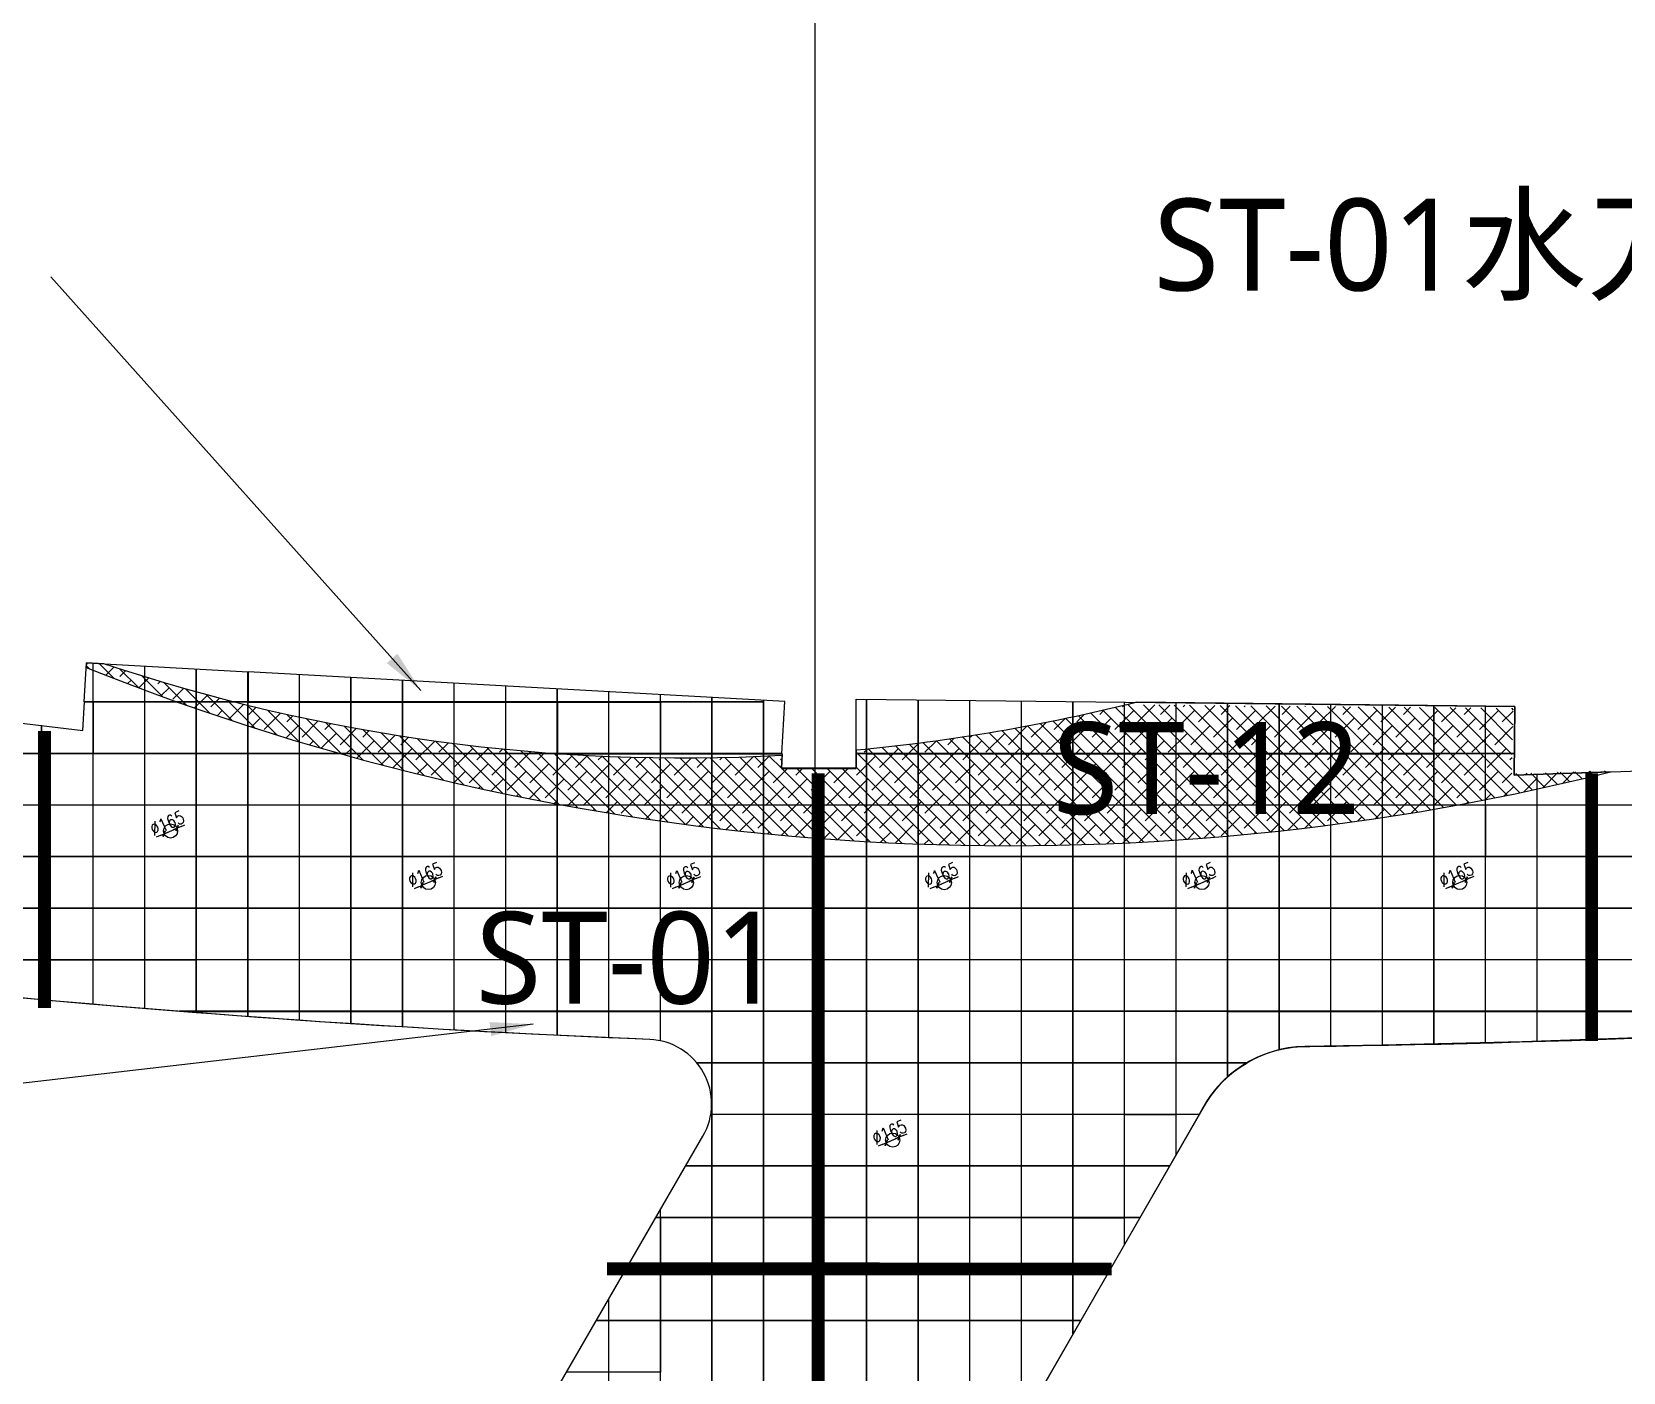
# Model space of a CAD drawing. Header units: millimetres. Extents: x -1989 to 265952, y -5690 to 142265.
# Drawn here: x 99936 to 118452, y 24730 to 40329 of the extents above; entities that cross this region are included whole.
import ezdxf
from ezdxf.enums import TextEntityAlignment as Align
from ezdxf.lldxf.tags import DXFTag

# ---------------------------------------------------------------- set-up
doc = ezdxf.new("R2010")
doc.units = ezdxf.units.MM
for name, color, linetype in [('d地面疏散指示开孔165mm', 91, 'Continuous'), ('F-地材填充', 8, 'Continuous'), ('F-地材造型线', 150, 'Continuous'), ('ST-01水刀', 111, 'Continuous'), ('ST-12整砖', 7, 'Continuous'), ('ST-12算量', 21, 'Continuous'), ('现场实际间隔柱定位', 6, 'Continuous')]:
    doc.layers.add(name, color=color, linetype=linetype)
doc.layers.add('灯柱定位线', color=141, linetype='Continuous', lineweight=25)
doc.styles.get("Standard").update_dxf_attribs({"font": 'arial.ttf'})
doc.styles.add('YQ_DIM', font='romancs.shx', dxfattribs={"width": 0.8, "bigfont": '@by-01-hztxt.shx'})
doc.styles.add('黑体', font='Microsoft YaHei.ttf')
tags = doc.linetypes.add('EXP JT_LINE', pattern='A,0.5,-0.2,["EXP JT",Standard,S=0.12,R=0,X=-0.1,Y=-0.05],-0.5', length=1.199999999999999).pattern_tags.tags
tags[6] = DXFTag(74, 10)
doc.dimstyles.new('yq100', dxfattribs={"dimscale": 50, "dimtxt": 3, "dimasz": 1, "dimexe": 1.5, "dimexo": 3, "dimgap": 0.5, "dimtad": 1, "dimdec": 0, "dimrnd": 5, "dimdsep": 46, "dimtxsty": 'YQ_DIM', "dimblk": 'YQTICK', "dimcen": 0, "dimclrd": 256, "dimclre": 256, "dimclrt": 7, "dimadec": 1, "dimazin": 2, "dimtfac": 1, "dimtdec": 0, "dimtix": 1, "dimtmove": 2, "dimatfit": 2, "dimfxl": 1, "dimtolj": 1, "dimtzin": 0, "dimarcsym": 0})
doc.dimstyles.new('yq50', dxfattribs={"dimscale": 50, "dimtxt": 3, "dimasz": 1, "dimexe": 1.5, "dimexo": 3, "dimgap": 0.5, "dimtad": 1, "dimdec": 0, "dimdsep": 46, "dimtxsty": 'YQ_DIM', "dimblk": 'YQTICK', "dimcen": 0, "dimclrd": 256, "dimclre": 256, "dimclrt": 7, "dimadec": 1, "dimazin": 2, "dimtfac": 1, "dimtdec": 4, "dimtix": 1, "dimtmove": 2, "dimatfit": 2, "dimfxl": 1, "dimtolj": 1, "dimtzin": 0, "dimarcsym": 0})

# ---------------------------------------------------------------- blocks, each defined once
blk = doc.blocks.new('AWERAWE')
at = {"layer": 'F-地材填充', "color": 8, "linetype": 'Continuous'}
for p, q in [((5132.727957886134, 413130.6658891056), (5132.727957886134, 417101.5292427386)), ((5134.727957886134, 413128.6658891056), (5134.727957886134, 417099.5292427387)), ((5732.727957886134, 413080.3940653283), (5732.727957886134, 417068.2041562789)), ((5734.727957886135, 413078.3940653283), (5734.727957886135, 417066.2041562789)), ((6332.727957886135, 413032.65699056), (6332.727957886135, 417034.8790698192)), ((6334.727957886134, 413030.65699056), (6334.727957886134, 417032.8790698192)), ((6932.727957886135, 412987.452127494), (6932.727957886135, 417001.5539833594)), ((6934.727957886135, 412985.452127494), (6934.727957886135, 416999.5539833595)), ((7532.727957886135, 412944.7770765362), (7532.727957886135, 416968.2288968997)), ((7534.727957886135, 412942.7770765363), (7534.727957886135, 416966.2288968997)), ((8132.727957886135, 412904.629575163), (8132.727957886135, 416934.90381044)), ((8134.727957886134, 412902.6295751631), (8134.727957886134, 416932.9038104399)), ((8732.727957886134, 412867.0074973175), (8732.727957886134, 416901.5787239803)), ((8734.727957886134, 412865.0074973175), (8734.727957886134, 416899.5787239803)), ((9332.727957886134, 412831.9088528431), (9332.727957886134, 416868.2536375206)), ((9334.727957886134, 412829.908852843), (9334.727957886134, 416866.2536375205)), ((9932.727957886136, 412799.3317869542), (9932.727957886136, 416834.9285510608)), ((9934.727957886134, 412797.3317869542), (9934.727957886134, 416832.9285510607)), ((10532.72795788613, 412769.2745797445), (10532.72795788613, 416801.6034646011)), ((10534.72795788613, 412767.2745797446), (10534.72795788613, 416799.6034646011)), ((12932.72795788613, 416647.8774516658), (5029.065302626557, 416647.8774516658)), ((12932.72795788613, 416645.8774516659), (5031.065302626558, 416645.8774516658)), ((11132.72795788613, 412741.7356457306), (11132.72795788613, 416768.2783781414)), ((11134.72795788613, 412739.7356457306), (11134.72795788613, 416766.2783781413)), ((11732.72795788613, 412705.9663475476), (11732.72795788613, 416734.9532916816)), ((11734.72795788613, 412703.9663475476), (11734.72795788613, 416732.9532916816)), ((12332.72795788613, 403132.6006485844), (12332.72795788613, 416701.6282052219)), ((12334.72795788613, 403130.6006485844), (12334.72795788613, 416699.6282052219)), ((12932.72795788613, 403099.3842111194), (12932.72795788613, 416668.3031187622)), ((12934.72795788613, 403097.3842111194), (12934.72795788613, 416666.3031187622)), ((14132.72795788613, 401253.8928543341), (14132.72795788613, 416680.7898294044)), ((14134.72795788613, 401251.8928543342), (14134.72795788613, 416678.7898294044)), ((14732.72795788613, 401253.8928543341), (14732.72795788613, 416674.0962740552)), ((14734.72795788613, 401251.8928543342), (14734.72795788613, 416672.0962740552)), ((15332.72795788613, 401253.8928543341), (15332.72795788613, 416667.4027187061)), ((15334.72795788613, 401251.8928543342), (15334.72795788613, 416665.4027187061)), ((15932.72795788613, 408250.1973175272), (15932.72795788613, 416660.709163357)), ((15934.72795788613, 408248.1973175272), (15934.72795788613, 416658.7091633569)), ((16532.72795788613, 409293.677005203), (16532.72795788613, 416654.0156080078)), ((16534.72795788613, 409291.677005203), (16534.72795788613, 416652.0156080077)), ((17132.72795788613, 410337.1566928788), (17132.72795788613, 416647.3220526586)), ((17134.72795788613, 410335.1566928788), (17134.72795788613, 416645.3220526586)), ((17732.72795788613, 411380.6363805545), (17732.72795788613, 416640.6284973095)), ((17734.72795788613, 411378.6363805544), (17734.72795788613, 416638.6284973095)), ((18332.72795788613, 412287.8468846709), (18332.72795788613, 416633.9349419604)), ((18334.72795788613, 412285.8468846708), (18334.72795788613, 416631.9349419604)), ((18932.72795788613, 412603.1627078944), (18932.72795788613, 416627.2413866112)), ((18934.72795788613, 412601.1627078944), (18934.72795788613, 416625.2413866112)), ((19532.72795788613, 412644.3988387872), (19532.72795788613, 416620.5478312621)), ((19534.72795788613, 412642.3988387871), (19534.72795788613, 416618.5478312621)), ((20132.72795788613, 412654.2262671109), (20132.72795788613, 416613.8542759129)), ((20134.72795788613, 412652.2262671109), (20134.72795788613, 416611.8542759128)), ((20732.72795788613, 412666.5781525194), (20732.72795788613, 416607.1607205637)), ((20734.72795788613, 412664.5781525194), (20734.72795788613, 416605.1607205637)), ((21332.72795788613, 412681.4551508868), (21332.72795788613, 416600.4671652146)), ((21334.72795788613, 412679.4551508868), (21334.72795788613, 416598.4671652146)), ((4532.727957886134, 413183.4751375905), (4532.727957886134, 416375.988243718)), ((4534.727957886135, 413181.4751375905), (4534.727957886135, 416373.988243718)), ((13147.38438598331, 416047.8774516658), (-17078.71511438235, 416047.8774516658)), ((13149.38438598331, 416045.8774516658), (-17076.71511438235, 416045.8774516658)), ((21668.01512449036, 416047.8774516658), (14009.96543348326, 416047.8774516658)), ((21670.01512449036, 416045.8774516658), (14011.96543348325, 416045.8774516658)), ((13532.72795788613, 403889.4989146572), (13532.72795788613, 415877.1398608613)), ((13534.72795788613, 403887.4989146572), (13534.72795788613, 415875.1398608614)), ((21932.72795788614, 412698.8580524704), (21932.72795788614, 415806.1609985256)), ((21934.72795788613, 412696.8580524704), (21934.72795788613, 415804.1609985255)), ((22532.72795788614, 412718.7877821206), (22532.72795788614, 415825.382966489)), ((22534.72795788614, 412716.7877821206), (22534.72795788614, 415823.3829664889)), ((47766.62436168374, 415447.8774516658), (-17049.7851224067, 415447.8774516658)), ((47768.62436168373, 415445.8774516657), (-17047.7851224067, 415445.8774516657)), ((47586.14256898344, 414847.8774516658), (-7861.44245661205, 414847.8774516658)), ((47588.14256898344, 414845.8774516658), (-7859.44245661205, 414845.8774516658)), ((47472.54161439597, 414247.8774516658), (-4242.650197057916, 414247.8774516658)), ((47474.54161439597, 414245.8774516658), (-4240.650197057916, 414245.8774516658)), ((34509.67732212071, 413647.8774516658), (138.3889371379882, 413647.8774516658)), ((34511.67732212071, 413645.8774516658), (140.3889371379882, 413645.8774516658)), ((28409.80677133241, 413047.8774516658), (6137.933688461584, 413047.8774516658)), ((28411.80677133241, 413045.8774516658), (6139.933688461584, 413045.8774516658)), ((18550.48211318001, 412447.8774516658), (12156.76981846435, 412447.8774516658)), ((18552.48211318001, 412445.8774516658), (12158.76981846435, 412445.8774516658)), ((18001.39120641687, 411847.8774516658), (12316.38429808541, 411847.8774516658)), ((18003.39120641687, 411845.8774516658), (12318.38429808542, 411845.8774516658)), ((17656.39167815402, 411247.8774516659), (12024.53337496299, 411247.8774516659)), ((17658.39167815402, 411245.8774516658), (12026.53337496299, 411245.8774516658)), ((11732.72795788613, 403165.8170860494), (11732.72795788613, 410742.4556433576)), ((11734.72795788613, 403163.8170860494), (11734.72795788613, 410740.4556433576)), ((17311.39214989116, 410647.8774516658), (11678.1232134542, 410647.8774516658)), ((17313.39214989116, 410645.8774516658), (11680.1232134542, 410645.8774516658)), ((16966.39262162831, 410047.8774516658), (11331.71305194541, 410047.8774516658)), ((16968.39262162831, 410045.8774516658), (11333.71305194541, 410045.8774516658)), ((11132.72795788613, 403199.0335235144), (11132.72795788613, 409703.2251588013)), ((11134.72795788613, 403197.0335235143), (11134.72795788613, 409701.2251588013)), ((16621.39309336546, 409447.8774516658), (10985.30289043662, 409447.8774516658)), ((16623.39309336546, 409445.8774516659), (10987.30289043662, 409445.8774516659))]:
    blk.add_line(p, q, dxfattribs=at)
blk = doc.blocks.new('YQTICK')
blk.add_line((-1, 1e-16), (1, 1e-16))
at = {"const_width": 0.4}
blk.add_lwpolyline([(0.5303300858899105, 0.5303300858899106), (-0.5303300858899106, -0.5303300858899105)], dxfattribs=at)
blk = doc.blocks.new('*D300')
at = {"layer": 'DEFPOINTS', "color": 0, "transparency": 16777216}
for p in [(101474.9264775038, 30996.55654911943), (101626.3479545135, 31062.10451857811)]:
    blk.add_point(p, dxfattribs=at)
at = {"layer": 'd地面疏散指示开孔165mm', "lineweight": -2, "transparency": 16777216}
for p, q in [((101429.0411814402, 30976.69352807134), (101383.1558853766, 30956.83050702325)), ((101474.9264775038, 30996.55654911943), (101626.3479545135, 31062.10451857811)), ((101672.2332505771, 31081.9675396262), (101718.1185466407, 31101.83056067429))]:
    blk.add_line(p, q, dxfattribs=at)
at = {"layer": 'd地面疏散指示开孔165mm', "lineweight": -2, "transparency": 16777216, "xscale": 50, "yscale": 50, "zscale": 50}
for p, rotation in [((101626.3479545135, 31062.10451857811), 203.4070254986534), ((101474.9264775038, 30996.55654911943), 23.40702549865337)]:
    blk.add_blockref('YQTICK', p, dxfattribs=dict(at, rotation=rotation))
at = {"layer": 'd地面疏散指示开孔165mm', "color": 7, "transparency": 16777216, "insert": (101510.9111739125, 31121.10112597594), "char_height": 150, "attachment_point": 5, "rotation": 23.407025498653404, "style": 'YQ_DIM'}
blk.add_mtext('\\A1;∅165', dxfattribs=at)
blk = doc.blocks.new('*D301')
at = {"layer": 'DEFPOINTS', "color": 0, "transparency": 16777216}
for p in [(104474.9264775035, 30396.55654911936), (104626.3479545135, 30462.10451857807)]:
    blk.add_point(p, dxfattribs=at)
at = {"layer": 'd地面疏散指示开孔165mm', "lineweight": -2, "transparency": 16777216}
for p, q in [((104429.0411814399, 30376.69352807129), (104383.1558853763, 30356.83050702322)), ((104474.9264775035, 30396.55654911936), (104626.3479545135, 30462.10451857807)), ((104672.2332505771, 30481.96753962614), (104718.1185466407, 30501.83056067421))]:
    blk.add_line(p, q, dxfattribs=at)
at = {"layer": 'd地面疏散指示开孔165mm', "lineweight": -2, "transparency": 16777216, "xscale": 50, "yscale": 50, "zscale": 50}
for p, rotation in [((104474.9264775035, 30396.55654911936), 23.4070254986282), ((104626.3479545135, 30462.10451857807), 203.4070254986282)]:
    blk.add_blockref('YQTICK', p, dxfattribs=dict(at, rotation=rotation))
at = {"layer": 'd地面疏散指示开孔165mm', "color": 7, "transparency": 16777216, "insert": (104510.9111739124, 30521.10112597592), "char_height": 150, "attachment_point": 5, "rotation": 23.40702549862817, "style": 'YQ_DIM'}
blk.add_mtext('\\A1;∅165', dxfattribs=at)
blk = doc.blocks.new('*D302')
at = {"layer": 'DEFPOINTS', "color": 0, "transparency": 16777216}
for p in [(107476.9264775038, 30394.97787871077), (107628.3479545135, 30460.52584816938)]:
    blk.add_point(p, dxfattribs=at)
at = {"layer": 'd地面疏散指示开孔165mm', "lineweight": -2, "transparency": 16777216}
for p, q in [((107431.0411814402, 30375.11485766269), (107385.1558853766, 30355.25183661461)), ((107476.9264775038, 30394.97787871077), (107628.3479545135, 30460.52584816938)), ((107674.2332505771, 30480.38886921747), (107720.1185466407, 30500.25189026555))]:
    blk.add_line(p, q, dxfattribs=at)
at = {"layer": 'd地面疏散指示开孔165mm', "lineweight": -2, "transparency": 16777216, "xscale": 50, "yscale": 50, "zscale": 50}
for p, rotation in [((107476.9264775038, 30394.97787871077), 23.40702549863395), ((107628.3479545135, 30460.52584816938), 203.4070254986339)]:
    blk.add_blockref('YQTICK', p, dxfattribs=dict(at, rotation=rotation))
at = {"layer": 'd地面疏散指示开孔165mm', "color": 7, "transparency": 16777216, "insert": (107512.9111739125, 30519.52245556726), "char_height": 150, "attachment_point": 5, "rotation": 23.40702549863397, "style": 'YQ_DIM'}
blk.add_mtext('\\A1;∅165', dxfattribs=at)
blk = doc.blocks.new('*D303')
at = {"layer": 'DEFPOINTS', "color": 0, "transparency": 16777216}
for p in [(110476.9264775039, 30395.50410218047), (110628.3479545136, 30461.05207163892)]:
    blk.add_point(p, dxfattribs=at)
at = {"layer": 'd地面疏散指示开孔165mm', "lineweight": -2, "transparency": 16777216}
for p, q in [((110431.0411814403, 30375.64108113242), (110385.1558853767, 30355.77806008438)), ((110476.9264775039, 30395.50410218047), (110628.3479545136, 30461.05207163892)), ((110674.2332505772, 30480.91509268697), (110720.1185466408, 30500.77811373502))]:
    blk.add_line(p, q, dxfattribs=at)
at = {"layer": 'd地面疏散指示开孔165mm', "lineweight": -2, "transparency": 16777216, "xscale": 50, "yscale": 50, "zscale": 50}
for p, rotation in [((110476.9264775039, 30395.50410218047), 23.40702549859838), ((110628.3479545136, 30461.05207163892), 203.4070254985983)]:
    blk.add_blockref('YQTICK', p, dxfattribs=dict(at, rotation=rotation))
at = {"layer": 'd地面疏散指示开孔165mm', "color": 7, "transparency": 16777216, "insert": (110512.9111739127, 30520.04867903692), "char_height": 150, "attachment_point": 5, "rotation": 23.407025498598344, "style": 'YQ_DIM'}
blk.add_mtext('\\A1;∅165', dxfattribs=at)
blk = doc.blocks.new('*D304')
at = {"layer": 'DEFPOINTS', "color": 0, "transparency": 16777216}
for p in [(113474.9264775039, 30396.02997483433), (113626.3479545136, 30461.57794429282)]:
    blk.add_point(p, dxfattribs=at)
at = {"layer": 'd地面疏散指示开孔165mm', "lineweight": -2, "transparency": 16777216}
for p, q in [((113429.0411814403, 30376.16695378626), (113383.1558853767, 30356.30393273821)), ((113474.9264775039, 30396.02997483433), (113626.3479545136, 30461.57794429282)), ((113672.2332505772, 30481.44096534088), (113718.1185466408, 30501.30398638895))]:
    blk.add_line(p, q, dxfattribs=at)
at = {"layer": 'd地面疏散指示开孔165mm', "lineweight": -2, "transparency": 16777216, "xscale": 50, "yscale": 50, "zscale": 50}
for p, rotation in [((113474.9264775039, 30396.02997483433), 23.40702549861149), ((113626.3479545136, 30461.57794429282), 203.4070254986115)]:
    blk.add_blockref('YQTICK', p, dxfattribs=dict(at, rotation=rotation))
at = {"layer": 'd地面疏散指示开孔165mm', "color": 7, "transparency": 16777216, "insert": (113510.9111739126, 30520.57455169077), "char_height": 150, "attachment_point": 5, "rotation": 23.407025498611475, "style": 'YQ_DIM'}
blk.add_mtext('\\A1;∅165', dxfattribs=at)
blk = doc.blocks.new('*D305')
at = {"layer": 'DEFPOINTS', "color": 0, "transparency": 16777216}
for p in [(116474.9264775034, 30396.55619830386), (116626.3479545136, 30462.10416776224)]:
    blk.add_point(p, dxfattribs=at)
at = {"layer": 'd地面疏散指示开孔165mm', "lineweight": -2, "transparency": 16777216}
for p, q in [((116429.0411814397, 30376.69317725589), (116383.1558853761, 30356.83015620792)), ((116474.9264775034, 30396.55619830386), (116626.3479545136, 30462.10416776224)), ((116672.2332505773, 30481.96718881021), (116718.1185466409, 30501.83020985818))]:
    blk.add_line(p, q, dxfattribs=at)
at = {"layer": 'd地面疏散指示开孔165mm', "lineweight": -2, "transparency": 16777216, "xscale": 50, "yscale": 50, "zscale": 50}
for p, rotation in [((116474.9264775034, 30396.55619830386), 23.40702549849838), ((116626.3479545136, 30462.10416776224), 203.4070254984984)]:
    blk.add_blockref('YQTICK', p, dxfattribs=dict(at, rotation=rotation))
at = {"layer": 'd地面疏散指示开孔165mm', "color": 7, "transparency": 16777216, "insert": (116510.9111739126, 30521.10077516033), "char_height": 150, "attachment_point": 5, "rotation": 23.4070254984984, "style": 'YQ_DIM'}
blk.add_mtext('\\A1;∅165', dxfattribs=at)
blk = doc.blocks.new('*D278')
at = {"layer": 'DEFPOINTS', "color": 0, "transparency": 16777216}
for p in [(110028.3479545135, 27464.10451857803), (109876.9264775037, 27398.55654911947)]:
    blk.add_point(p, dxfattribs=at)
at = {"layer": 'd地面疏散指示开孔165mm', "lineweight": -2, "transparency": 16777216}
for p, q in [((109876.9264775037, 27398.55654911947), (110028.3479545135, 27464.10451857803)), ((110074.2332505772, 27483.96753962609), (110120.1185466408, 27503.83056067414)), ((109831.0411814401, 27378.69352807142), (109785.1558853765, 27358.83050702337))]:
    blk.add_line(p, q, dxfattribs=at)
at = {"layer": 'd地面疏散指示开孔165mm', "lineweight": -2, "transparency": 16777216, "xscale": 50, "yscale": 50, "zscale": 50}
for p, rotation in [((109876.9264775037, 27398.55654911947), 23.40702549860142), ((110028.3479545135, 27464.10451857803), 203.4070254986014)]:
    blk.add_blockref('YQTICK', p, dxfattribs=dict(at, rotation=rotation))
at = {"layer": 'd地面疏散指示开孔165mm', "color": 7, "transparency": 16777216, "insert": (109912.9111739125, 27523.10112597597), "char_height": 150, "attachment_point": 5, "rotation": 23.407025498601396, "style": 'YQ_DIM'}
blk.add_mtext('\\A1;∅165', dxfattribs=at)

msp = doc.modelspace()

# ---------------------------------------------------------------- hatches: boundary and pattern name
at = {"layer": 'F-地材填充'}
h = msp.add_hatch(dxfattribs=at)
h.set_pattern_fill('橡胶', color=256, scale=200, angle=90)
h.set_pattern_definition([(135, (172774.3431135126, 19437.04866558712), (-88.38834764831844, -88.38834764831842), []), (224.9999999999999, (172774.3431135126, 19437.04866558712), (-88.38834764831847, -265.1650429449553), [312.4999999999999, -187.4999999999999])])
edge = h.paths.add_edge_path()
edge.add_line((100572.8384750006, 32986.35894968317), (100569.8846597748, 32931.69748590639))
edge.add_arc((111316.5173820879, 59734.37301869187), 28876.86843451113, 248.1514985202846, 284.1420700044139)
edge.add_line((118371.9184523552, 31732.67938559645), (117156.9782105248, 31695.07958166811))
edge.add_arc((117156.9163444193, 31697.07862458562), 2.000000000265421, 180.0061423694548, 271.7726161379774, ccw=False)
edge.add_line((117154.9163444304, 31697.07841017647), (117172.8279889127, 32457.3358227356))
edge.add_line((117172.8279889127, 32457.3358227356), (112678.4443638245, 32498.53290515804))
edge.add_arc((107532.4100144032, 53476.57691489512), 21599.99999999743, 275.303341566422, 283.78282450608725, ccw=False)
edge.add_line((109528.8690549452, 31969.03983369199), (109528.8946825529, 31783.95117095116))
edge.add_arc((109520.8769564807, 31770.88992655443), 15.32579644125844, -121.50267333824252, 58.4560580981306, ccw=False)
edge.add_line((109512.8686401403, 31757.82291060014), (109133.5980361995, 31757.63380827694))
edge.add_line((109133.5980361994, 31757.63380827694), (109027.04381342, 31757.58068090331))
edge.add_line((109027.04381342, 31757.58068090331), (108792.4617362429, 31757.46371951662))
edge.add_arc((108757.0510221309, 35200.61607099385), 3443.334435421164, 268.33640419758126, 270.58923124358796, ccw=False)
edge.add_line((108657.0870819427, 31758.73297524246), (108665.1021302148, 31906.38120646935))
edge.add_arc((107516.0974508895, 53079.06742553812), 21203.84053619193, 251.46487797532632, 273.10629482329944, ccw=False)
edge.add_line((100775.6952135873, 32975.09191909592), (100572.8384750006, 32986.35894968317))

# ---------------------------------------------------------------- linework, layer by layer
at = {"color": 11}
msp.add_lwpolyline([(87411.22464946358, 25019.53382456143, 0.2404197129932057), (88517.2547155782, 24302.28284668588, 0.0121159270092298), (104271.8326290227, 23051.90963665993, 0.282733468284349), (105607.2344188434, 23774.71953270098), (107745.2148964535, 27477.8103455654, 0.563940622258), (107126.034450667, 28602.19647361702, -0.0383659333457319), (85294.70513755622, 31171.65108300347, 0.6438808951479384), (84500.70666847427, 30060.69884390649)], format="xyb", close=True, dxfattribs=at)
at = {"layer": 'd地面疏散指示开孔165mm'}
for centre in [(101550.6372160086, 31029.33053384876), (104550.6372160086, 30429.33053384876), (107552.6372160086, 30427.75186344006), (110552.6372160086, 30428.27808690965), (113550.6372160086, 30428.80395956352), (116550.6372160086, 30429.3301830331), (109952.6372160086, 27431.33053384875)]:
    msp.add_circle(centre, 82.5, dxfattribs=at)
at = {"layer": 'F-地材造型线'}
msp.add_lwpolyline([(118303.2785246693, 31715.47403289954), (117184.1306401435, 31678.04407598957), (117193.0496669228, 32477.08394610702), (112791.3895316509, 32526.21606840828, -0.0382655748871995), (109528.8690549452, 31969.03983369193), (109528.8981575818, 31758.85368729432), (108657.0870819427, 31758.73297524246), (108665.1021302148, 31906.38120646935, -0.0947101641683532), (100775.6952135873, 32975.09191909592), (100572.8384750006, 32986.35894968317), (100569.8849249872, 32931.70239375779, 0.1577146122437769), (118303.2785246693, 31715.47403289954)], format="xyb", dxfattribs=at)
at = {"layer": 'F-地材造型线', "color": 1, "linetype": 'EXP JT_LINE', "ltscale": 1500, "const_width": 150}
for points in [[(100084.8960903053, 32191.0038926327), (100084.8960903053, 28970.57136037693)], [(109084.8960903067, 19720.69537843231), (109084.8960903069, 31698.53691328821)], [(118084.8960903067, 28584.47891977386), (118084.8960903069, 31698.53691328751)]]:
    msp.add_lwpolyline(points, dxfattribs=at)
at = {"layer": 'F-地材造型线', "color": 1, "linetype": 'EXP JT_LINE', "ltscale": 1500, "const_width": 150, "elevation": -6.6816738805e-06}
msp.add_lwpolyline([(106630.093097201, 25932.48901224349), (112498.6841823081, 25931.18692773025)], dxfattribs=at)
at = {"layer": 'ST-01水刀', "color": 241}
msp.add_line((109051.6372160087, -5689.841053661744), (109051.6372160087, 53902.78417648016), dxfattribs=at)
at = {"layer": 'ST-01水刀', "color": 111}
for points in [[(91049.63721600876, 33128.33053384864), (91049.63721600853, 33389.44533417278), (91602.5843701839, 33302.29895580022), (91700.854517126, 34095.58423361738), (99756.4470437288, 33097.67807875489), (99658.24953899047, 32303.83743156572), (100529.5805610647, 32198.85779035193), (100548.0831300578, 32530.33053384864), (100649.6372160085, 32529.74292925038), (100649.6372160085, 31928.33053384864), (99451.63721600875, 31928.33053384864), (99451.63721600875, 32526.33053384864), (98849.63721600876, 32528.33053384864), (98851.63721600876, 33130.33053385237), (94049.63721600876, 33130.33053385237), (94051.63721600876, 33726.33053384864), (93455.63721599922, 33728.33053384864), (92250.63721600854, 33728.33053384864), (92248.63721600852, 33128.33053384864), (91049.63721600876, 33128.33053384864)], [(102452.6418366402, 32881.95126709327), (102451.6372160087, 32528.33053384864), (107249.6372160089, 32525.53239927176), (107251.6372160087, 31928.33053384864), (108664.2936441058, 31930.33053384864), (108699.2267995037, 32535.0046271508), (102452.6418366402, 32881.95126709327)]]:
    msp.add_lwpolyline(points, dxfattribs=at)
at = {"layer": 'ST-01水刀'}
msp.add_lwpolyline([(99451.63721600865, 29119.27770777556), (99451.63721600865, 29528.33053384864), (101849.6372160086, 29528.33053384864), (101849.6372160086, 28928.33053384864), (107849.6372160086, 28928.33053384864), (107849.6372160086, 26528.33053384864), (107249.6372160086, 26530.33053384864), (107249.6372160086, 24730.33053384864), (106158.9566875886, 24730.33053384864), (107745.2148964535, 27477.8103455654, 0.563940622258), (107126.034450667, 28602.19647361702, -0.0134074241800447)], format="xyb", close=True, dxfattribs=at)
msp.add_lwpolyline([(119061.3108055077, 28638.40035465782), (117276.3463254697, 28573.90587623187), (115648.47526724, 28534.58403649475), (114747.9635964631, 28521.59370336621, 0.283758932875196), (113520.3004645393, 27728.33053384864), (111451.6372160086, 24130.65039971008), (111451.6372160086, 25328.33053384864), (112049.6372160086, 25330.33053384864), (112051.6372160086, 26528.33053384864), (112649.6372160086, 26528.33053384864), (112649.6372160086, 27730.33053384864), (113249.6372160086, 27728.33053384864), (113249.6372160086, 28328.33053384864), (113851.6372160086, 28330.33053384864), (113851.6372160086, 28928.33053384864), (115651.6372160086, 28928.33053384864), (123451.6372160086, 28928.33053384864)], format="xyb", dxfattribs=at)
at = {"layer": 'ST-12整砖', "color": 122}
msp.add_lwpolyline([(109651.6372160085, 31330.33053384864), (109651.6372160085, 31928.33053384864), (116249.6372160085, 31928.33053384864), (116249.6372160085, 31330.33053384864)], close=True, dxfattribs=at)
at = {"layer": 'ST-12算量', "color": 21}
msp.add_lwpolyline([(100545.974560749, 32530.33053384864), (100572.8384750006, 32986.35894968317), (102452.6418366401, 32881.95126709327), (102449.6372160087, 32528.33053384864), (103049.6372160087, 32528.33053384864), (106051.6372160087, 32526.33053384864), (106051.6372160087, 31928.33053384864), (108666.2012857052, 31926.62916487237), (108657.0145146777, 31757.39618624616), (109528.8982991979, 31757.8309029036), (109528.7868680039, 32562.61342092729), (117193.0449771704, 32477.11152782079), (117184.130640143, 31678.04407598954), (118649.6372160085, 31727.05801663528), (118649.6372160087, 31328.33053384864), (116851.6372160087, 31326.33053384864), (116851.6372160087, 30728.33053384864), (105449.6372160087, 30726.33053384864), (105449.6372160087, 31326.33053384864), (103051.6372160088, 31328.33053384864), (103051.6372160088, 31926.33053384864), (101251.6372160088, 31928.33053384864), (101251.6372160088, 32526.33053384864), (100545.974560749, 32530.33053384864)], dxfattribs=at)
at = {"layer": '灯柱定位线', "color": 11}
for points in [[(111855.6026310123, 22703.01521027301, -0.5410158972252966), (111292.1613433836, 23853.3006767791), (113552.0523376535, 27783.55125824912, -0.2845541778614895), (114805.2584304062, 28521.54749030855, 0.0341745150532009), (134222.730011718, 30095.27348977552, -0.308298820992494), (136323.7270003701, 29082.72311209076), (138130.3030396003, 25953.64162440834, -0.56286689263381), (136427.2134220839, 22849.11770599886, -0.0175763258015558)], [(111857.6026310123, 22703.01521027301, -0.5410158972252966), (111294.1613433836, 23853.3006767791), (113554.0523376535, 27783.55125824912, -0.2845541778614895), (114807.2584304062, 28521.54749030855, 0.0341745150532009), (134224.730011718, 30095.27348977552, -0.308298820992494), (136325.7270003701, 29082.72311209076), (138132.3030396003, 25953.64162440834, -0.56286689263381), (136429.2134220839, 22849.11770599886, -0.0175763258015558)]]:
    msp.add_lwpolyline(points, format="xyb", close=True, dxfattribs=at)
at = {"layer": '现场实际间隔柱定位', "const_width": 2}
msp.add_lwpolyline([(99658.21408001825, 32303.84170373101), (100530.0859413904, 32198.79690115605), (100572.8384750006, 32986.35894968317), (108699.2267995036, 32535.0046271508), (108657.0145146777, 31757.39618624616), (109528.8982991978, 31757.8309029036), (109528.7868680039, 32562.61342092729), (117193.0499741726, 32477.11147207461), (117184.130640143, 31678.04407598954), (118890.5813364207, 31732.71297701463), (118838.0336864109, 32529.8554802383), (128071.3773839363, 33133.61165623708), (128119.2503583818, 32340.28807970989), (128667.0434849998, 32373.34456148845), (128692.6754489667, 32585.50160777071), (128611.7683784702, 32598.36914655278), (128550.6367072033, 34331.56189787472), (128851.6372160085, 34328.33053384864), (128851.6363826755, 34930.55891466959), (129714.8992758431, 34930.94627456731), (129714.8992759203, 35953.18671352087), (129714.8992759235, 37154.38671295115), (129714.8992760666, 41056.38619477266)], dxfattribs=at)

# ---------------------------------------------------------------- block references
at = {"layer": 'ST-01水刀'}
msp.add_blockref('AWERAWE', (95516.90925812247, -384117.5469178173), dxfattribs=at)

# ---------------------------------------------------------------- texts
at = {"color": 122, "ltscale": 5000, "style": '黑体'}
for s, p in [('ST-01水刀', (116234.4901757722, 37868.11651573205)), ('ST-01', (106889.9899385215, 29554.38567680682))]:
    msp.add_text(s, height=1069.01983612351, dxfattribs=at).set_placement(p, align=Align.MIDDLE)
at = {"color": 200, "ltscale": 5000, "style": '黑体'}
msp.add_text('ST-12', height=1069.01983612351, dxfattribs=at).set_placement((113603.8036967643, 31760.88292111442), align=Align.MIDDLE)

# ---------------------------------------------------------------- dimensions: what is measured, and where the dimension line sits
at = {"layer": 'd地面疏散指示开孔165mm'}
for p1, p2, picture, middle in [((101474.9264775038, 30996.55654911943), (101626.3479545135, 31062.10451857811), '*D300', (101510.9111739125, 31121.10112597594)), ((104474.9264775035, 30396.55654911936), (104626.3479545135, 30462.10451857807), '*D301', (104510.9111739124, 30521.10112597592)), ((107476.9264775038, 30394.97787871077), (107628.3479545135, 30460.52584816938), '*D302', (107512.9111739125, 30519.52245556726)), ((110476.9264775039, 30395.50410218047), (110628.3479545136, 30461.05207163892), '*D303', (110512.9111739127, 30520.04867903692)), ((113474.9264775039, 30396.02997483433), (113626.3479545136, 30461.57794429282), '*D304', (113510.9111739126, 30520.57455169077)), ((116474.9264775034, 30396.55619830386), (116626.3479545136, 30462.10416776224), '*D305', (116510.9111739126, 30521.10077516033)), ((109876.9264775037, 27398.55654911947), (110028.3479545135, 27464.10451857803), '*D278', (109912.9111739125, 27523.10112597597))]:
    dim = msp.add_diameter_dim_2p(p1=p1, p2=p2, dimstyle='yq50', override={"dimzin": 0}, dxfattribs=at)
    dim.commit()
    dim.dimension.update_dxf_attribs({"geometry": picture, "text_midpoint": middle})

# ---------------------------------------------------------------- leaders
at = {"layer": 'ST-12算量', "color": 122}
for points in [[(104461.8836990505, 32664.43979905328), (100157.3706467359, 37478.04966258179)], [(105768.803509077, 28780.36126508811), (93623.71384349492, 27375.11337287645)]]:
    msp.add_leader(points, dimstyle='yq100', override={"dimasz": 10, "dimtad": 0, "dimzin": 0, "dimfxl": 6, "dimfxlon": 1}, dxfattribs=at)

doc.saveas('drawing.dxf')
